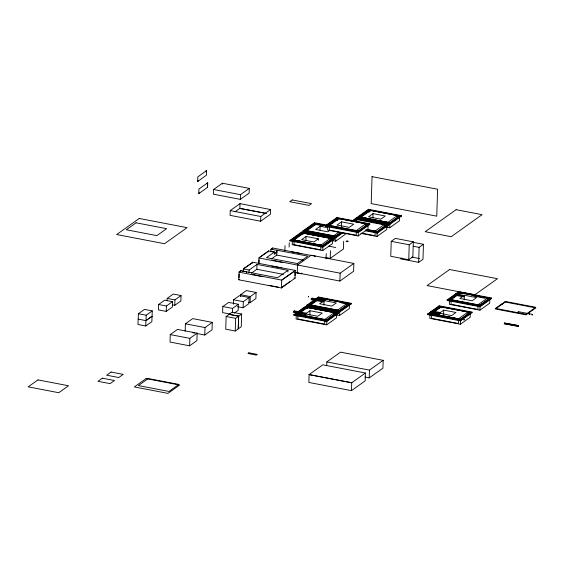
<?xml version="1.0" encoding="UTF-8"?>
<svg xmlns="http://www.w3.org/2000/svg" width="564" height="564" viewBox="0 0 564 564"><rect width="100%" height="100%" fill="white"/><g stroke="black" fill="none" stroke-linecap="round" stroke-linejoin="round"><path stroke-width="0.85" d="M504.279 323.708L504.279 323.25M504.667 323.186L504.336 323.785L518.563 326.196M518.351 312.139L518.26 311.645L532.233 314.331L532.148 315.093M518.577 326.203L518.605 325.731M532.346 314.585L532.24 314.923M464.285 319.365L463.968 320.119L463.975 319.443M252.651 263.205L252.728 262.182L281.866 267.872M272.574 249.006L272.652 247.984L301.789 253.673M295.141 273.131L295.092 278.165L284.073 285.906M197.682 180.973L197.675 181.432L206.431 175.192L206.572 170.624L197.816 176.87L197.675 181.432L198.542 180.804M198.803 193.163L198.789 193.614L207.552 187.375L207.693 182.814L198.93 189.053L198.796 193.621L199.663 192.994M206.558 171.082L206.572 170.631L205.698 171.252M207.545 187.375L207.686 182.814L206.819 183.441M230.246 210.612L260.794 216.498L270.558 209.512L270.41 214.264L260.646 221.222L230.091 215.356L230.246 210.612L240.01 203.646L270.558 209.54M239.862 208.398L266.166 213.418L239.862 208.398L240.01 203.646M138.145 319.083L137.976 324.49L145.766 325.992L151.857 321.642L152.273 310.884L144.483 309.389L138.384 313.732L138.215 319.139L146.013 320.634L152.104 316.291M145.766 325.992L145.935 320.578L152.033 316.235M146.013 320.634L146.182 315.227L152.273 310.884M158.597 304.497L158.428 309.911L166.225 311.406L172.316 307.063L172.485 301.655L164.695 300.154L158.597 304.497L166.394 305.998L172.485 301.655M166.225 311.406L166.394 305.998M167.085 300.718L167.163 298.398L173.254 294.055L181.044 295.55L180.875 300.957L174.784 305.3L172.443 304.856M170.25 334.6L170.018 342.052L189.617 345.817L196.914 340.621L197.146 333.169L177.54 329.404L170.25 334.6L189.849 338.365L197.146 333.169M174.784 305.3L174.953 299.893L181.044 295.55M185.161 331.258L185.394 323.806L192.691 318.611L212.29 322.368L212.057 329.82L204.767 335.023L196.244 333.387M189.617 345.817L189.849 338.365M204.767 335.023L205 327.571L212.29 322.368M213.573 189.504L213.425 194.206L240.334 199.374L249.14 193.092L249.288 188.39L222.378 183.222L213.573 189.504L240.483 194.672L249.288 188.39M222.35 184.167L222.378 183.222M234.293 313.126L238.156 310.369L238.346 304.278L228.624 302.41L222.822 306.541L222.632 312.632L230.732 314.19M226.129 316.503L225.734 329.193L235.251 331.019L241.265 326.732L241.66 314.042L232.142 312.216L226.129 316.503L235.646 318.329L241.66 314.042M232.41 312.759L232.544 308.409L238.346 304.278M233.447 304.144L233.581 299.794L239.383 295.656L249.105 297.524L248.914 303.615L243.112 307.754L237.444 306.661M235.251 331.019L235.646 318.329M240.334 199.374L240.483 194.672M240.779 271.665L240.955 270.692L246.672 271.785L246.644 272.694M240.518 296.452L240.567 294.711L246.369 290.58L256.091 292.448L255.901 298.539L250.099 302.671L248.477 302.36M242.724 271.545L243.204 271.199L243.429 268.929L250.275 264.093M243.112 307.754L243.303 301.662L249.105 297.524M287.887 271.968L287.943 270.346L257.022 264.41L249.133 270.029L249.062 272.327L248.632 272.638M250.099 302.671L250.289 296.579L256.091 292.448M251.311 273.23L256.867 269.268L257.022 264.41M260.646 221.222L260.794 216.477M268.457 251.897L268.661 250.959L274.337 252.052L274.28 254.336L276.748 252.594L276.945 250.204L307.866 256.141L297.454 263.564L266.532 257.628L274.351 252.052M270.353 251.847L270.882 251.466L270.953 249.358L272.652 247.984M271.235 259.024L276.79 255.069L276.945 250.204M284.855 250.952L285.017 245.749M289.113 247.067L289.247 242.795M289.988 240.891L290.009 240.299L301.479 232.121L334.339 238.431L334.325 239.023L322.848 247.201L289.988 240.891L301.465 232.713L334.325 239.023M292.356 239.672L292.201 244.698L322.749 250.564L332.513 243.606L332.675 238.579L302.121 232.713L292.356 239.672L322.911 245.537L332.675 238.579M292.61 240.518L292.631 239.926L302.276 233.045L332.245 238.798L332.231 239.397L322.58 246.271L292.61 240.518L302.262 233.644L302.276 233.045M303.622 234.095L303.651 233.158L294.091 239.968L293.943 244.663L320.775 249.81L320.881 246.524M293.379 311.462L293.351 312.357L305.202 314.627L306.041 314.035L306.069 313.147L294.218 310.87L293.379 311.462L305.23 313.739L306.069 313.147M293.9 315.184L293.922 314.585L305.399 306.407L338.259 312.717L338.238 313.309L326.76 321.487L293.9 315.184L305.378 306.999L338.238 313.309M294.189 311.758L294.218 310.87M297.397 265.186L297.454 263.564M297.524 265.002L297.277 272.863L339.902 281.048L353.607 271.284L353.854 263.416L311.222 255.238L297.524 265.002L340.148 273.188L353.854 263.416M296.269 313.965L296.114 318.991L326.662 324.85L336.426 317.892L336.588 312.865L306.033 306.999L296.269 313.965L326.824 319.83L336.588 312.865M296.523 314.804L296.544 314.211L306.189 307.338L336.158 313.091L336.144 313.683L326.493 320.556L296.523 314.804L298.596 313.33M297.961 315.664L297.855 318.949L324.688 324.096L324.793 320.817M297.975 315.191L298.003 314.254L307.563 307.443L307.535 308.381M301.465 232.713L301.479 232.121M302.071 234.377L302.121 232.713M342.99 232.692L335.82 237.804L302.96 231.501L302.974 230.902L314.451 222.724L326.556 225.05M305.216 232.798L305.293 230.295L315.064 223.337L325.245 225.29M341.636 232.537L335.432 236.958L305.462 231.205L305.484 230.613L315.128 223.732L358.309 232.008L369.78 223.83L369.765 224.423L358.288 232.601L325.428 226.291L325.449 225.699L336.927 217.521L369.78 223.83M305.956 240.229L306.076 236.443L318.315 238.791L318.272 240.306M306.901 233.44L306.943 232.03M306.957 231.564L306.985 230.627L316.545 223.809L316.517 224.747M305.202 314.627L305.23 313.739M305.378 306.999L305.399 306.407M305.984 308.67L306.033 306.999M299.97 312.35L306.174 307.93L306.189 307.338M306.872 305.787L306.887 305.187L318.364 297.009L351.224 303.319L351.203 303.911L339.732 312.089L306.872 305.787L318.35 297.602L351.203 303.911M309.107 307.916L309.213 304.588L318.977 297.623L349.525 303.488L349.37 308.515L339.606 315.473L336.207 314.825M309.375 305.491L309.396 304.898L319.041 298.018L349.01 303.77L348.996 304.37L339.345 311.243L309.375 305.491L319.027 298.617L325.872 299.928M309.847 315.276L309.988 310.729L322.234 313.076L317.743 316.277L300.111 312.893M310.813 307.725L310.905 304.912L320.458 298.095L347.29 303.249L347.22 305.596M311.208 298.758L311.18 299.646L323.031 301.923L323.87 301.324L323.898 300.436L312.047 298.159L311.208 298.758L323.059 301.028L323.898 300.436M309.093 374.588L351.739 382.801L365.423 373.001L322.791 364.816L309.093 374.588L308.846 382.448L351.471 390.633L365.176 380.862L365.409 373.001M309.121 374.616L351.739 382.744L351.471 390.633M312.019 299.047L312.047 298.159M302.96 231.501L314.43 223.316L314.451 222.724M315.008 225.001L315.064 223.337M320.007 230.063L320.126 226.27L328.001 227.778M318.35 297.602L318.364 297.009M318.9 300.126L318.977 297.623M319.027 298.617L319.041 298.018M320.895 246.059L320.923 245.121L330.483 238.304L330.405 240.652M320.43 299.033L320.458 298.095M322.58 246.271L322.601 245.678L332.245 238.798M322.749 250.564L322.911 245.537M323.031 301.923L323.059 301.028M323.898 305.11L324.039 300.556L336.285 302.91L331.801 306.104L319.555 303.756L324.039 300.556M326.084 258.869L326.246 253.659M327.797 225.071L327.642 230.098L358.189 235.963L367.954 229.005L368.116 223.978L337.561 218.113L327.797 225.071L358.351 230.937L358.189 235.963M324.808 320.345L324.836 319.407L334.396 312.597L334.318 314.938M328.051 225.917L328.072 225.325L337.716 218.444L367.686 224.197L367.672 224.796L358.02 231.67L328.051 225.917L337.702 219.043L337.716 218.444M326.493 320.556L326.514 319.964L336.158 313.091M326.76 321.487L326.782 320.895L338.259 312.717M326.662 324.85L326.824 319.83M326.725 365.416L326.831 361.919L340.536 352.155L383.167 360.333L382.921 368.2L369.216 377.908L364.957 377.09M325.943 257.544L330.236 258.382L330.476 250.705M333.775 237.183L333.669 240.468L332.33 240.208M333.789 236.711L333.817 235.773L338.597 232.368M335.432 236.958L335.453 236.365L340.966 232.431M332.295 240.539L335.693 241.188L335.848 236.161L340.734 232.685M325.428 226.291L336.905 218.113L336.927 217.521M337.483 220.616L337.561 218.113M339.063 219.495L339.091 218.557L329.531 225.367L329.383 230.063L356.215 235.209L356.321 231.924M337.632 313.344L337.589 314.754L336.243 314.493M337.646 312.879L337.688 311.469M337.702 310.997L337.73 310.059L347.29 303.249M341.368 226.39L341.516 221.842L353.755 224.19L349.271 227.384L337.032 225.036L341.516 221.842M339.902 281.048L340.148 273.188M339.345 311.243L339.366 310.651L349.01 303.77M339.606 315.473L339.761 310.454L349.525 303.488M343.659 241.314L343.413 248.992L330.236 258.382M345.457 234.229L335.693 241.188M353.212 220.721L356.06 218.691L356.081 218.099L388.709 224.359L388.695 224.958L377.295 233.08L365.275 230.775M356.279 221.109L356.356 218.613L386.904 224.479L386.749 229.506L376.985 236.464L360.861 233.369M356.335 231.459L356.363 230.521L365.923 223.704L365.846 226.051M354.114 221.56L356.85 219.615L356.871 219.015L386.629 224.733L386.615 225.325L377.034 232.156L365.98 230.034M356.956 218.085L356.97 217.492L368.447 209.314L401.307 215.617L401.286 216.216L389.816 224.394L356.956 218.085L368.426 209.907L401.286 216.216M357.851 219.995L357.879 219.051L355.017 221.095M358.02 231.67L358.041 231.078L368.116 223.978M359.24 219.368L359.324 216.865L369.089 209.907L399.636 215.772L399.481 220.799L389.717 227.757L386.319 227.109M359.578 217.711L359.599 217.119L369.244 210.238L399.213 215.991L399.192 216.583L389.548 223.464L359.578 217.711L369.223 210.83L369.244 210.238M361.031 218.099L361.059 217.161L370.611 210.351L370.583 211.288M368.426 209.907L368.447 209.314M369.011 212.402L369.089 209.907M372.896 218.183L373.037 213.629L385.282 215.984L380.799 219.177L368.553 216.83L373.037 213.629M369.216 377.908L369.462 370.104L383.167 360.333M377.034 232.156L377.055 231.557L386.904 224.479M376.985 236.464L377.14 231.437L366.96 229.485M377.295 233.08L377.316 232.488L388.709 224.359M384.641 226.552L384.711 224.204L375.159 231.021L375.011 235.71L361.594 233.136M387.842 223.718L387.743 227.003L386.396 226.742M387.856 223.252L387.891 222.315L397.444 215.497L397.387 217.373M389.548 223.464L389.562 222.872L399.636 215.772M389.717 227.757L389.872 222.731L359.324 216.865M391.233 241.321L390.76 256.282L408.745 259.729L412.862 256.796L413.334 241.836L395.35 238.389L391.233 241.321L409.217 244.776L413.334 241.836M408.745 259.729L409.217 244.776M418.65 262.338L419.123 247.384L423.451 244.29L422.986 259.25L418.65 262.338L400.666 258.883L401.906 258.002M437.868 313.091L432.313 312.534L431.7 311.088L439.13 305.794L471.99 312.103L471.969 312.696L460.492 320.874L427.632 314.571L427.653 313.972L430.861 311.688L432.51 312.005L432.496 312.562M432.341 311.68L430.001 313.351L429.846 318.378L460.393 324.244L470.164 317.278L470.32 312.252L439.765 306.386L433.18 311.081L433.152 311.934L432.313 312.534L432.341 311.68L433.949 312.174L433.927 312.837L435.549 311.384L433.18 311.081M469.89 312.477L469.875 313.069L460.224 319.943L430.261 314.19L430.276 313.598L432.51 312.005M430.861 311.688L430.84 312.244L439.462 313.901L440.301 313.302L440.329 312.534L443.72 310.115L455.966 312.463L451.482 315.664L439.49 313.133L439.462 313.901M431.693 315.05L431.587 318.336L458.419 323.482L458.525 320.204M431.707 314.578L431.735 313.64L433.949 312.068L433.927 312.837M430.261 314.19L439.906 307.317L439.927 306.724L432.454 312.519L431.679 311.652L440.301 313.302M441.267 307.768L441.295 306.83L434.788 311.469L434.104 312.71M427.632 314.571L439.109 306.386L439.13 305.794M439.716 308.057L439.765 306.386M443.579 314.663L443.72 310.115M456.276 294.909L449.712 299.59L449.691 300.189L479.661 305.942L489.312 299.061L489.326 298.469L459.357 292.716L457.115 294.309L457.101 294.873L455.451 294.556L455.465 293.992L458.68 291.701L491.54 298.011L491.519 298.61L480.049 306.788L447.189 300.478L447.203 299.886L454.626 294.591L456.276 294.909L456.262 295.473L454.612 295.155L454.626 294.591M449.522 299.28L449.367 304.306L479.922 310.172L489.686 303.206L489.841 298.18L459.293 292.321L449.522 299.28L480.077 305.145L489.841 298.18M451.172 301.014L451.066 304.299L477.898 309.446L478.004 306.16M451.186 300.541L451.214 299.604L457.714 294.972L464.073 296.213L464.355 295.254L476.601 297.602L472.117 300.795L459.871 298.448L463.255 296.037L463.234 296.805L457.693 295.74L457.714 294.972M460.746 293.731L460.774 292.794L458.553 294.373L458.532 295.148L457.693 295.74M447.189 300.478L458.659 292.3L458.68 291.701M459.209 294.817L459.293 292.321M458.539 319.732L458.567 318.794L468.127 311.984L468.049 314.324M449.691 300.189L459.343 293.308L459.357 292.716M460.224 319.943L460.245 319.351L470.32 312.252M460.393 324.244L460.555 319.217L430.001 313.351M464.214 299.801L464.355 295.254M478.018 305.695L478.046 304.757L487.606 297.94L487.529 300.288M479.661 305.942L479.682 305.343L489.326 298.469M479.922 310.172L480.077 305.145M239.058 274.118L238.769 279.737L239.129 279.871L281.415 287.964L284.15 285.849M258.82 263.487L258.982 259.912M294.944 275.62L295.332 270.382L271.813 266.088M529.131 314.303L529.229 313.965M529.547 314.127L529.476 314.359M301.38 273.096L301.338 273.766L294.69 272.447M308.663 296.763L308.586 296.276L308.304 297.017M504.449 322.996L518.542 325.632L518.203 326.344M517.949 312.033L517.942 312.336M295.162 270.826L295.332 270.382L281.739 279.97L281.415 287.964M301.338 273.766L301.923 273.216M252.728 262.182L250.226 264.121M282.204 279.977L283.389 279.06M504.442 323.722L518.309 326.471M238.769 279.737L239.164 279.441M240.447 271.157L240.8 270.896M260.371 256.951L268.485 251.128M290.446 281.351L281.972 287.323M283.84 278.736L293.703 271.763M234.976 211.874L239.862 208.37M244.854 267.914L252.129 262.838M244.698 268.111L243.267 269.127M305.462 231.205L315.114 224.324L322.819 225.804M320.126 226.27L315.643 229.463L327.888 231.818L329.552 230.634M306.076 236.443L301.592 239.637L313.831 241.984L318.315 238.791M352.521 220.637L356.081 218.099M353.565 220.602L356.356 218.613M354.136 220.968L356.871 219.015M287.943 270.346L277.523 277.77L243.204 271.199M342.292 232.608L335.834 237.211L302.974 230.902M334.339 238.431L322.869 246.609L290.009 240.299M401.307 215.617L389.83 223.802L356.97 217.492M305.505 313.922L309.988 310.729M351.224 303.319L339.747 311.497L306.887 305.187M432.334 311.97L429.994 313.633L460.541 319.499L470.313 312.541L439.758 306.675L433.166 311.37M456.262 295.473L457.101 294.873M463.234 296.805L464.073 296.213M491.54 298.011L480.063 306.196L447.203 299.886M471.99 312.103L460.513 320.281L427.653 313.972M505.252 301.43L502.052 304.257L502.066 303.7L495.481 308.395L526.036 314.254L535.8 307.295L505.252 301.43M268.661 250.959L258.947 257.748L259.003 263.571M240.955 270.692L239.023 271.947L239.08 277.777M270.953 249.358L272.052 248.639M314.804 256.387L315.255 256.183L314.021 255.922M518.52 325.632L504.653 323.094M432.567 312.512L434.583 312.371L439.962 313.549M295.092 278.165L293.992 277.932M291.736 251.882L313.161 255.788M298.123 272.927L294.619 272.264M278.2 287.132L268.76 285.313M396.626 216.097L399.192 216.583M361.059 217.161L387.891 222.315M359.599 217.119L389.562 222.872M356.06 218.691L388.695 224.958M356.85 219.615L386.615 225.325M336.905 218.113L369.765 224.423M365.098 224.303L367.672 224.796M366.001 229.435L377.055 231.557M366.156 230.345L377.316 232.488M328.072 225.325L358.041 231.078M314.43 223.316L326.605 225.741M412.319 242.153L423.451 244.29M413.123 246.228L419.123 247.384M305.293 230.295L335.848 236.161M305.484 230.613L335.453 236.365M329.658 238.903L332.231 239.397M411.854 257.113L419.56 258.587M328.812 246.172L335.686 247.504M294.091 239.968L320.923 245.121M292.631 239.926L322.601 245.678M271.136 249.203L276.818 250.296M270.882 251.466L276.748 252.594M276.79 255.069L303.418 260.18M458.659 292.3L491.519 298.61M459.343 293.308L461.056 293.64M473.894 296.1L485.026 298.243M486.739 298.567L489.312 299.061M458.553 294.373L464.094 295.437M455.465 293.992L457.115 294.309M449.712 299.59L479.682 305.343M256.867 269.268L283.495 274.379M439.109 306.386L471.969 312.696M243.429 268.929L249.133 270.029M441.619 307.648L439.737 307.267L429.972 314.233L460.527 320.098L470.291 313.133L467.302 312.576M434.788 311.469L440.329 312.534M431.7 311.088L433.349 311.406M431.735 313.64L458.567 318.794M430.276 313.598L460.245 319.351M341.291 302.889L348.996 304.37M313.711 299.371L323.87 301.324M309.213 304.588L339.761 310.454M309.396 304.898L339.366 310.651M240.567 294.711L250.289 296.579M306.174 307.93L307.888 308.254M333.571 313.189L336.144 313.683M233.581 299.794L243.303 301.662M295.881 312.082L298.419 312.569M296.544 314.211L326.514 319.964M293.922 314.585L326.782 320.895M222.822 306.541L232.544 308.409M167.163 298.398L174.953 299.893M138.384 313.732L146.182 315.227M185.394 323.806L205 327.571M192.832 332.732L194.538 333.056M326.831 361.919L369.462 370.104M297.982 265.179L272.412 260.223M252.489 274.428L281.626 280.118M282.444 262.5L259.095 257.967M262.521 276.705L239.171 272.172M238.642 316.192L238.248 328.882L238.664 316.178L229.146 314.352L238.642 316.192M372.05 176.652L371.204 203.583L436.762 216.167L437.615 189.236L372.05 176.652M139.237 218.465L116.692 234.532L164.533 243.718L187.079 227.652L139.237 218.465M136.072 222.801L126.308 229.759L156.855 235.625L166.62 228.667L136.072 222.801M37.964 379.896L28.2 386.855L58.748 392.72L68.519 385.755L37.964 379.896M292.201 199.945L289.734 201.701L309.079 205.416L311.547 203.653L292.201 199.945M102.359 378.176L97.953 381.32L110.086 383.647L114.492 380.51L102.359 378.176M111.052 372.057L106.645 375.201L118.778 377.527L123.185 374.39L111.052 372.057M146.076 378.585L134.359 386.932L167.903 393.376L179.613 385.022L146.076 378.585M148.254 378.557L138.406 385.579L168.996 391.451L178.844 384.429L148.254 378.557M248.886 352.81L247.934 353.487L256.359 355.101L257.311 354.425L248.886 352.81M456.093 209.681L425.207 231.705L451.2 236.697L482.086 214.672L456.093 209.681M449.614 269.522L427.075 285.596L474.916 294.775L497.455 278.708L449.614 269.522M505.231 302.022L495.467 308.987L526.015 314.853L535.779 307.888L505.238 302.029M346.663 241.611A1.022 0.36 1.8 0 0 348.207 241.35A1.022 0.36 1.8 0 0 346.684 240.997A1.022 0.36 1.8 0 0 346.663 241.611"/></g></svg>
